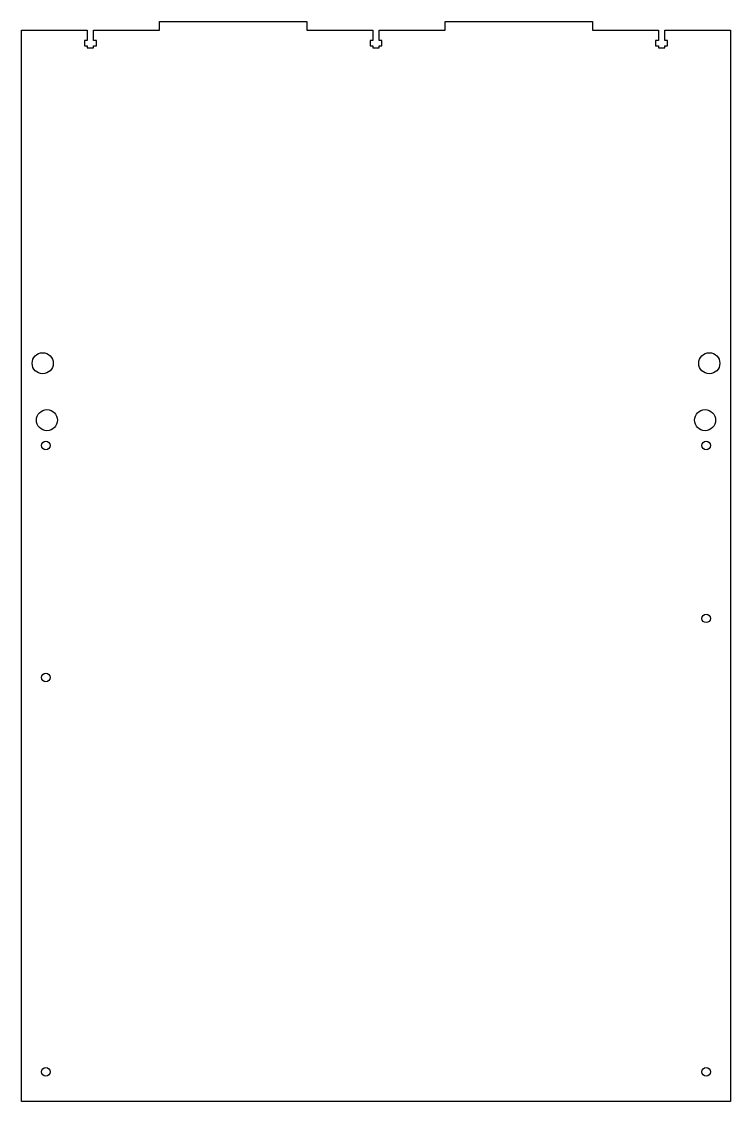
# Model space of a CAD drawing. Header units: millimetres. Extents: x -316 to 20, y -5 to 507.
import ezdxf

# ---------------------------------------------------------------- set-up
doc = ezdxf.new("R2010")
doc.units = ezdxf.units.MM

msp = doc.modelspace()

# ---------------------------------------------------------------- linework, layer by layer
msp.add_lwpolyline([(-281.85, 498), (-281.85, 503), (-250.7, 503), (-250.7, 507), (-180.8, 507), (-180.8, 503), (-149.5, 503), (-149.5, 498), (-150.8, 498), (-150.8, 495.55), (-149.5, 495.55), (-149.5, 494.5), (-146.5, 494.5), (-146.5, 495.55), (-145.2, 495.55), (-145.2, 498), (-146.5, 498), (-146.5, 503), (-115.2, 503), (-115.2, 507), (-45.3, 507), (-45.3, 503), (-14.15, 503), (-14.15, 498), (-15.45, 498), (-15.45, 495.55), (-14.15, 495.55), (-14.15, 494.5), (-11.15, 494.5), (-11.15, 495.55), (-9.85, 495.55), (-9.85, 498), (-11.15, 498), (-11.15, 503), (20, 503), (20, -5), (-316, -5), (-316, 503), (-284.85, 503), (-284.85, 498), (-286.15, 498), (-286.15, 495.55), (-284.85, 495.55), (-284.85, 494.5), (-281.85, 494.5), (-281.85, 495.55), (-280.55, 495.55), (-280.55, 498)], close=True)
for centre, radius in [((-306, 345), 5), ((10, 345), 5), ((-304, 318), 5), ((8, 318), 5), ((-304.5, 306), 2), ((8.5, 306), 2), ((8.5, 224), 2), ((-304.5, 196), 2), ((-304.5, 9), 2), ((8.5, 9), 2)]:
    msp.add_circle(centre, radius)

doc.saveas('drawing.dxf')
